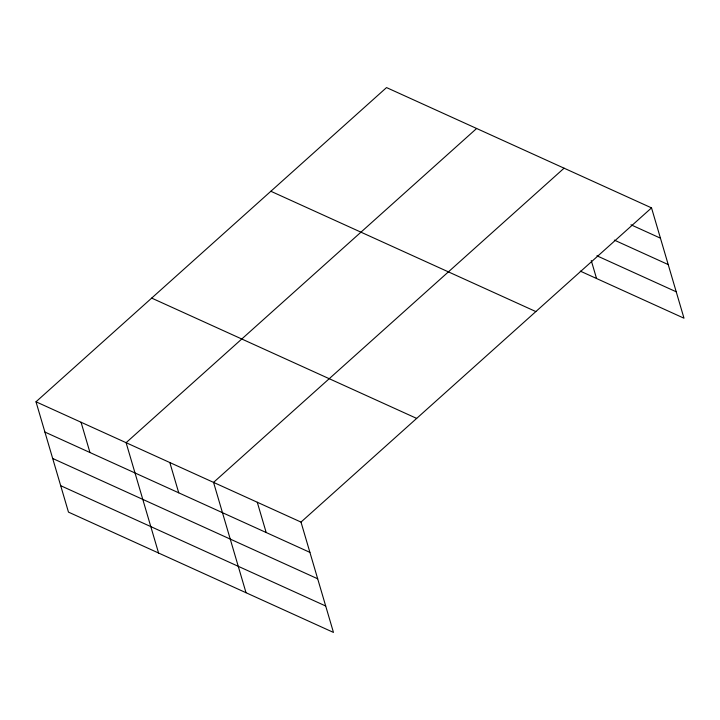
<?xml version="1.0" encoding="UTF-8"?>
<svg xmlns="http://www.w3.org/2000/svg" width="720" height="720" viewBox="0 0 720 720"><rect width="100%" height="100%" fill="white"/><g stroke="black" fill="none" stroke-linecap="round" stroke-linejoin="round"><path stroke-width="1.08" d="M36 401.787L300.996 522.09L333.468 632.421L68.472 512.118L36 401.787L386.532 87.579L651.528 207.882L684 318.213L580.284 271.125M476.631 128.484L126.099 442.692L158.571 553.014M564.084 168.183L213.552 482.391L246.024 592.722M300.996 522.09L651.528 207.882M630.954 224.775L660.438 238.167M614.322 240.111L668.214 264.582M596.907 255.789L676.224 291.798M270.855 191.268L535.851 311.571M151.677 298.098L416.673 418.401M44.91 432.063L309.906 552.375M52.686 458.478L317.682 578.79M60.696 485.694L325.692 606.006M591.264 260.55L596.547 278.514M257.274 502.245L266.184 532.521M169.821 462.546L178.74 492.822M81.054 422.235L89.964 452.52"/></g></svg>
